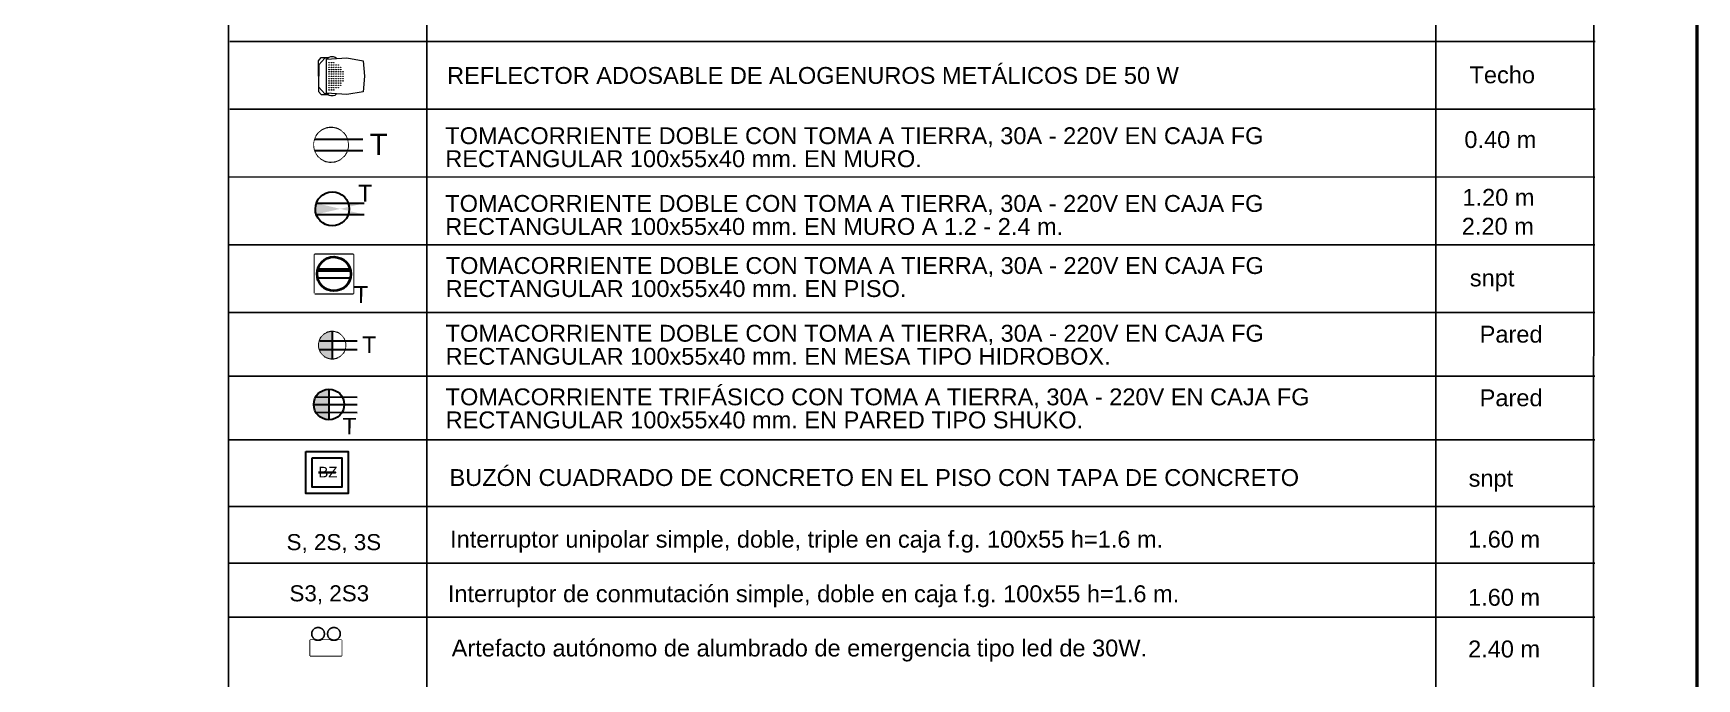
# Model space of a CAD drawing. Header units: millimetres. Extents: x 529.7 to 562.4, y 331.7 to 353.2.
# Drawn here: x 559.17 to 562.2, y 348.003 to 349.179 of the extents above; entities that cross this region are included whole.
import ezdxf

# ---------------------------------------------------------------- set-up
doc = ezdxf.new("R2010")
doc.units = ezdxf.units.MM
doc.set_wipeout_variables(frame=1)
doc.linetypes.add('CONTINUA', pattern=[0])
doc.linetypes.add('HIDDEN2', pattern=[0.1875, 0.125, -0.0625])
for name, color, linetype, lineweight in [('0_Pluma_Nº__1', 253, 'Continuous', 9), ('A-DOOR', 31, 'Continuous', 18), ('Artefactos', 1, 'Continuous', 9), ('Emergencia', 20, 'Continuous', 25), ('IE_ALIMENTADORES', 5, 'Continuous', 30), ('ROTULO', 253, 'Continuous', 0), ('TOMACORRIENTE', 5, 'HIDDEN2', 30)]:
    doc.layers.add(name, color=color, linetype=linetype, lineweight=lineweight)
doc.layers.add('ALUMBRADO', color=1, linetype='Continuous')
doc.layers.add('IE-LEYENDA', color=142, linetype='Continuous')
doc.styles.get("Standard").update_dxf_attribs({"font": 'arial.ttf'})
doc.styles.add('style1', font='arial.ttf')

# ---------------------------------------------------------------- blocks, each defined once
blk = doc.blocks.new('Emergencia')
at = {"color": 1, "lineweight": 5}
blk.add_wipeout([(-0.077, -0.439), (-0.07, -0.435), (-0.064, -0.43), (-0.058, -0.425), (-0.052, -0.42), (-0.047, -0.413), (-0.042, -0.407), (-0.038, -0.4), (-0.034, -0.393), (-0.031, -0.386), (-0.029, -0.378), (-0.027, -0.37), (-0.026, -0.363), (-0.025, -0.355), (-0.025, -0.347), (-0.026, -0.339), (-0.027, -0.331), (-0.029, -0.323), (-0.031, -0.316), (-0.034, -0.308), (-0.038, -0.301), (-0.042, -0.294), (-0.047, -0.288), (-0.052, -0.282), (-0.058, -0.276), (-0.064, -0.271), (-0.07, -0.266), (-0.077, -0.262), (-0.084, -0.259), (-0.092, -0.256), (-0.099, -0.253), (-0.107, -0.251), (-0.115, -0.25), (-0.123, -0.249), (-0.131, -0.25), (-0.139, -0.25), (-0.146, -0.251), (-0.154, -0.253), (-0.162, -0.256), (-0.169, -0.259), (-0.176, -0.262), (-0.183, -0.267), (-0.189, -0.271), (-0.195, -0.276), (-0.201, -0.282), (-0.206, -0.288), (-0.211, -0.295), (-0.215, -0.301), (-0.219, -0.309), (-0.222, -0.316), (-0.224, -0.323), (-0.226, -0.331), (-0.227, -0.339), (-0.228, -0.347), (-0.228, -0.355), (-0.227, -0.363), (-0.226, -0.371), (-0.224, -0.379), (-0.222, -0.386), (-0.218, -0.393), (-0.215, -0.401), (-0.211, -0.407), (-0.206, -0.414), (-0.201, -0.42), (-0.195, -0.425), (-0.189, -0.431), (-0.183, -0.435), (-0.176, -0.439), (-0.169, -0.443), (-0.161, -0.446), (-0.154, -0.448), (-0.146, -0.45), (-0.138, -0.452), (-0.13, -0.452), (-0.122, -0.452), (-0.114, -0.452), (-0.107, -0.45), (-0.099, -0.448), (-0.091, -0.446), (-0.084, -0.443)], dxfattribs=at).dxf.layer = 'Emergencia'
at = {"layer": 'Emergencia', "color": 240, "true_color": 0xed1f24}
blk.add_lwpolyline([(-0.25, -0.25), (0.25, -0.25), (0.25, 0), (-0.25, 0)], close=True, dxfattribs=at)
at = {"color": 240, "lineweight": 5, "true_color": 0xed1f24}
blk.add_wipeout([(-0.25, -0.25), (0.25, -0.25), (0.25, 0), (-0.25, 0)], dxfattribs=at).dxf.layer = 'Emergencia'
at = {"layer": 'Emergencia', "color": 1}
blk.add_lwpolyline([(-0.077, -0.439), (-0.07, -0.435), (-0.064, -0.43), (-0.058, -0.425), (-0.052, -0.42), (-0.047, -0.413), (-0.042, -0.407), (-0.038, -0.4), (-0.034, -0.393), (-0.031, -0.386), (-0.029, -0.378), (-0.027, -0.37), (-0.026, -0.363), (-0.025, -0.355), (-0.025, -0.347), (-0.026, -0.339), (-0.027, -0.331), (-0.029, -0.323), (-0.031, -0.316), (-0.034, -0.308), (-0.038, -0.301), (-0.042, -0.294), (-0.047, -0.288), (-0.052, -0.282), (-0.058, -0.276), (-0.064, -0.271), (-0.07, -0.266), (-0.077, -0.262), (-0.084, -0.259), (-0.092, -0.256), (-0.099, -0.253), (-0.107, -0.251), (-0.115, -0.25), (-0.123, -0.249), (-0.131, -0.25), (-0.139, -0.25), (-0.146, -0.251), (-0.154, -0.253), (-0.162, -0.256), (-0.169, -0.259), (-0.176, -0.262), (-0.183, -0.267), (-0.189, -0.271), (-0.195, -0.276), (-0.201, -0.282), (-0.206, -0.288), (-0.211, -0.295), (-0.215, -0.301), (-0.219, -0.309), (-0.222, -0.316), (-0.224, -0.323), (-0.226, -0.331), (-0.227, -0.339), (-0.228, -0.347), (-0.228, -0.355), (-0.227, -0.363), (-0.226, -0.371), (-0.224, -0.379), (-0.222, -0.386), (-0.218, -0.393), (-0.215, -0.401), (-0.211, -0.407), (-0.206, -0.414), (-0.201, -0.42), (-0.195, -0.425), (-0.189, -0.431), (-0.183, -0.435), (-0.176, -0.439), (-0.169, -0.443), (-0.161, -0.446), (-0.154, -0.448), (-0.146, -0.45), (-0.138, -0.452), (-0.13, -0.452), (-0.122, -0.452), (-0.114, -0.452), (-0.107, -0.45), (-0.099, -0.448), (-0.091, -0.446), (-0.084, -0.443)], close=True, dxfattribs=at)
at = {"color": 1, "lineweight": 5}
blk.add_wipeout([(0.077, -0.439), (0.07, -0.435), (0.064, -0.43), (0.058, -0.425), (0.052, -0.42), (0.047, -0.413), (0.042, -0.407), (0.038, -0.4), (0.034, -0.393), (0.031, -0.386), (0.029, -0.378), (0.027, -0.37), (0.026, -0.363), (0.025, -0.355), (0.025, -0.347), (0.026, -0.339), (0.027, -0.331), (0.029, -0.323), (0.031, -0.316), (0.034, -0.308), (0.038, -0.301), (0.042, -0.294), (0.047, -0.288), (0.052, -0.282), (0.058, -0.276), (0.064, -0.271), (0.07, -0.266), (0.077, -0.262), (0.084, -0.259), (0.092, -0.256), (0.099, -0.253), (0.107, -0.251), (0.115, -0.25), (0.123, -0.249), (0.131, -0.25), (0.139, -0.25), (0.146, -0.251), (0.154, -0.253), (0.162, -0.256), (0.169, -0.259), (0.176, -0.262), (0.183, -0.267), (0.189, -0.271), (0.195, -0.276), (0.201, -0.282), (0.206, -0.288), (0.211, -0.295), (0.215, -0.301), (0.219, -0.309), (0.222, -0.316), (0.224, -0.323), (0.226, -0.331), (0.227, -0.339), (0.228, -0.347), (0.228, -0.355), (0.227, -0.363), (0.226, -0.371), (0.224, -0.379), (0.222, -0.386), (0.218, -0.393), (0.215, -0.401), (0.211, -0.407), (0.206, -0.414), (0.201, -0.42), (0.195, -0.425), (0.189, -0.431), (0.183, -0.435), (0.176, -0.439), (0.169, -0.443), (0.161, -0.446), (0.154, -0.448), (0.146, -0.45), (0.138, -0.452), (0.13, -0.452), (0.122, -0.452), (0.114, -0.452), (0.107, -0.45), (0.099, -0.448), (0.091, -0.446), (0.084, -0.443)], dxfattribs=at).dxf.layer = 'Emergencia'
at = {"layer": 'Emergencia', "color": 1}
blk.add_lwpolyline([(0.077, -0.439), (0.07, -0.435), (0.064, -0.43), (0.058, -0.425), (0.052, -0.42), (0.047, -0.413), (0.042, -0.407), (0.038, -0.4), (0.034, -0.393), (0.031, -0.386), (0.029, -0.378), (0.027, -0.37), (0.026, -0.363), (0.025, -0.355), (0.025, -0.347), (0.026, -0.339), (0.027, -0.331), (0.029, -0.323), (0.031, -0.316), (0.034, -0.308), (0.038, -0.301), (0.042, -0.294), (0.047, -0.288), (0.052, -0.282), (0.058, -0.276), (0.064, -0.271), (0.07, -0.266), (0.077, -0.262), (0.084, -0.259), (0.092, -0.256), (0.099, -0.253), (0.107, -0.251), (0.115, -0.25), (0.123, -0.249), (0.131, -0.25), (0.139, -0.25), (0.146, -0.251), (0.154, -0.253), (0.162, -0.256), (0.169, -0.259), (0.176, -0.262), (0.183, -0.267), (0.189, -0.271), (0.195, -0.276), (0.201, -0.282), (0.206, -0.288), (0.211, -0.295), (0.215, -0.301), (0.219, -0.309), (0.222, -0.316), (0.224, -0.323), (0.226, -0.331), (0.227, -0.339), (0.228, -0.347), (0.228, -0.355), (0.227, -0.363), (0.226, -0.371), (0.224, -0.379), (0.222, -0.386), (0.218, -0.393), (0.215, -0.401), (0.211, -0.407), (0.206, -0.414), (0.201, -0.42), (0.195, -0.425), (0.189, -0.431), (0.183, -0.435), (0.176, -0.439), (0.169, -0.443), (0.161, -0.446), (0.154, -0.448), (0.146, -0.45), (0.138, -0.452), (0.13, -0.452), (0.122, -0.452), (0.114, -0.452), (0.107, -0.45), (0.099, -0.448), (0.091, -0.446), (0.084, -0.443)], close=True, dxfattribs=at)
blk = doc.blocks.new('Tomacorriente con puesta a tierra')
at = {"layer": 'TOMACORRIENTE'}
blk.add_lwpolyline([(0.111, 0.038), (0.106, 0.049), (0.101, 0.06), (0.094, 0.07), (0.086, 0.08), (0.077, 0.088), (0.068, 0.096), (0.057, 0.102), (0.046, 0.108), (0.035, 0.112), (0.023, 0.115), (0.011, 0.117), (-0.002, 0.117), (-0.014, 0.116), (-0.026, 0.114), (-0.038, 0.111), (-0.049, 0.106), (-0.06, 0.101), (-0.07, 0.094), (-0.08, 0.086), (-0.088, 0.077), (-0.096, 0.068), (-0.102, 0.057), (-0.108, 0.046), (-0.112, 0.035), (-0.115, 0.023), (-0.117, 0.011), (-0.117, -0.002), (-0.116, -0.014), (-0.114, -0.026), (-0.111, -0.038), (-0.106, -0.049), (-0.101, -0.06), (-0.094, -0.07), (-0.086, -0.08), (-0.077, -0.088), (-0.068, -0.096), (-0.057, -0.102), (-0.046, -0.108), (-0.035, -0.112), (-0.023, -0.115), (-0.011, -0.117), (0.002, -0.117), (0.014, -0.116), (0.026, -0.114), (0.038, -0.111), (0.049, -0.106), (0.06, -0.101), (0.07, -0.094), (0.08, -0.086), (0.088, -0.077), (0.096, -0.068), (0.102, -0.057), (0.108, -0.046), (0.112, -0.035), (0.115, -0.023), (0.117, -0.011), (0.117, 0.002), (0.116, 0.014), (0.114, 0.026)], close=True, dxfattribs=at)
at = {"layer": 'TOMACORRIENTE', "color": 5, "linetype": 'CONTINUA', "style": 'style1', "text_generation_flag": 4}
blk.add_text('T', height=0.147, rotation=180, dxfattribs=at).set_placement((0.391, -0.069))
blk.add_wipeout([(0.111, 0.038), (0.106, 0.049), (0.101, 0.06), (0.094, 0.07), (0.086, 0.08), (0.077, 0.088), (0.068, 0.096), (0.057, 0.102), (0.046, 0.108), (0.035, 0.112), (0.023, 0.115), (0.011, 0.117), (-0.002, 0.117), (-0.014, 0.116), (-0.026, 0.114), (-0.038, 0.111), (-0.049, 0.106), (-0.06, 0.101), (-0.07, 0.094), (-0.08, 0.086), (-0.088, 0.077), (-0.096, 0.068), (-0.102, 0.057), (-0.108, 0.046), (-0.112, 0.035), (-0.115, 0.023), (-0.117, 0.011), (-0.117, -0.002), (-0.116, -0.014), (-0.114, -0.026), (-0.111, -0.038), (-0.106, -0.049), (-0.101, -0.06), (-0.094, -0.07), (-0.086, -0.08), (-0.077, -0.088), (-0.068, -0.096), (-0.057, -0.102), (-0.046, -0.108), (-0.035, -0.112), (-0.023, -0.115), (-0.011, -0.117), (0.002, -0.117), (0.014, -0.116), (0.026, -0.114), (0.038, -0.111), (0.049, -0.106), (0.06, -0.101), (0.07, -0.094), (0.08, -0.086), (0.088, -0.077), (0.096, -0.068), (0.102, -0.057), (0.108, -0.046), (0.112, -0.035), (0.115, -0.023), (0.117, -0.011), (0.117, 0.002), (0.116, 0.014), (0.114, 0.026)]).dxf.layer = 'TOMACORRIENTE'
at = {"layer": 'TOMACORRIENTE', "color": 5, "linetype": 'CONTINUA'}
for p, q in [((-0.111, 0.039), (0.22, 0.039)), ((-0.111, -0.039), (0.22, -0.039))]:
    blk.add_line(p, q, dxfattribs=at)
blk = doc.blocks.new('tomac. 2.2')
at = {"layer": 'TOMACORRIENTE'}
h = blk.add_hatch(color=256, dxfattribs=at)
h.dxf.hatch_style = 1
edge = h.paths.add_edge_path()
edge.add_line((-0.138, 0.049), (0.275, 0.048))
edge.add_line((-0.138, -0.048), (0.275, -0.049))
edge = h.paths.add_edge_path()
edge.add_ellipse((0, 0), major_axis=(0.104, 0.103), ratio=1, start_angle=475.671, end_angle=514.329)
edge.add_line((-0.138, -0.048), (0.138, -0.049))
edge.add_ellipse((0, 0), major_axis=(0.104, 0.103), ratio=1, start_angle=655.671, end_angle=694.329)
edge.add_line((0.138, 0.048), (-0.138, 0.049))
at = {"layer": 'TOMACORRIENTE', "color": 5, "linetype": 'CONTINUA'}
for p, q in [((-0.138, 0.049), (0.275, 0.048)), ((-0.138, -0.048), (0.275, -0.049))]:
    blk.add_line(p, q, dxfattribs=at)
blk.add_ellipse((0, 0), major_axis=(0.104, 0.103), ratio=1, start_param=5.497787, end_param=11.780972, dxfattribs=at)
at = {"layer": 'TOMACORRIENTE'}
blk.add_text('T', height=0.144, dxfattribs=at).set_placement((0.222, 0.063))
blk = doc.blocks.new('TOMACORRIENTE EN PISO')
at = {"layer": 'TOMACORRIENTE', "linetype": 'CONTINUA', "lineweight": 40}
blk.add_lwpolyline([(-0.166, -0.166), (0.166, -0.166), (0.166, 0.166), (-0.166, 0.166)], close=True, dxfattribs=at)
at = {"layer": 'TOMACORRIENTE', "color": 5, "linetype": 'CONTINUA', "style": 'style1', "text_generation_flag": 4}
blk.add_text('T', height=0.147, rotation=179.8829, dxfattribs=at).set_placement((0.296, -0.251))
at = {"linetype": 'CONTINUA'}
blk.add_wipeout([(-0.166, -0.166), (0.166, -0.166), (0.166, 0.166), (-0.166, 0.166)], dxfattribs=at).dxf.layer = 'TOMACORRIENTE'
at = {"layer": 'TOMACORRIENTE', "color": 5, "linetype": 'CONTINUA', "lineweight": 60}
blk.add_line((-0.142, 0.036), (0.142, 0.036), dxfattribs=at)
at = {"layer": 'TOMACORRIENTE', "color": 5, "linetype": 'CONTINUA'}
blk.add_line((-0.143, -0.033), (0.143, -0.033), dxfattribs=at)
at = {"layer": 'TOMACORRIENTE', "color": 5, "linetype": 'CONTINUA', "lineweight": 40}
blk.add_ellipse((0, 0), major_axis=(0.104, 0.103), ratio=1, start_param=5.497787, end_param=11.780972, dxfattribs=at)
blk = doc.blocks.new('IDROBOX')
at = {"layer": 'TOMACORRIENTE'}
blk.add_lwpolyline([(0.139, 0.047), (0.133, 0.061), (0.126, 0.075), (0.118, 0.088), (0.108, 0.099), (0.097, 0.11), (0.085, 0.12), (0.072, 0.128), (0.058, 0.135), (0.044, 0.14), (0.029, 0.144), (0.014, 0.146), (-0.002, 0.147), (-0.017, 0.146), (-0.032, 0.143), (-0.047, 0.139), (-0.061, 0.133), (-0.075, 0.126), (-0.088, 0.118), (-0.099, 0.108), (-0.11, 0.097), (-0.12, 0.085), (-0.128, 0.072), (-0.135, 0.058), (-0.14, 0.044), (-0.144, 0.029), (-0.146, 0.014), (-0.147, -0.002), (-0.146, -0.017), (-0.143, -0.032), (-0.139, -0.047), (-0.133, -0.061), (-0.126, -0.075), (-0.118, -0.088), (-0.108, -0.099), (-0.097, -0.11), (-0.085, -0.12), (-0.072, -0.128), (-0.058, -0.135), (-0.044, -0.14), (-0.029, -0.144), (-0.014, -0.146), (0.002, -0.147), (0.017, -0.146), (0.032, -0.143), (0.047, -0.139), (0.061, -0.133), (0.075, -0.126), (0.088, -0.118), (0.099, -0.108), (0.11, -0.097), (0.12, -0.085), (0.128, -0.072), (0.135, -0.058), (0.14, -0.044), (0.144, -0.029), (0.146, -0.014), (0.147, 0.002), (0.146, 0.017), (0.143, 0.032)], close=True, dxfattribs=at)
at = {"layer": 'TOMACORRIENTE', "color": 5, "linetype": 'CONTINUA', "style": 'style1', "text_generation_flag": 4}
blk.add_text('T', height=0.183, rotation=179.8829, dxfattribs=at).set_placement((0.488, -0.087))
blk.add_wipeout([(0.139, 0.047), (0.133, 0.061), (0.126, 0.075), (0.118, 0.088), (0.108, 0.099), (0.097, 0.11), (0.085, 0.12), (0.072, 0.128), (0.058, 0.135), (0.044, 0.14), (0.029, 0.144), (0.014, 0.146), (-0.002, 0.147), (-0.017, 0.146), (-0.032, 0.143), (-0.047, 0.139), (-0.061, 0.133), (-0.075, 0.126), (-0.088, 0.118), (-0.099, 0.108), (-0.11, 0.097), (-0.12, 0.085), (-0.128, 0.072), (-0.135, 0.058), (-0.14, 0.044), (-0.144, 0.029), (-0.146, 0.014), (-0.147, -0.002), (-0.146, -0.017), (-0.143, -0.032), (-0.139, -0.047), (-0.133, -0.061), (-0.126, -0.075), (-0.118, -0.088), (-0.108, -0.099), (-0.097, -0.11), (-0.085, -0.12), (-0.072, -0.128), (-0.058, -0.135), (-0.044, -0.14), (-0.029, -0.144), (-0.014, -0.146), (0.002, -0.147), (0.017, -0.146), (0.032, -0.143), (0.047, -0.139), (0.061, -0.133), (0.075, -0.126), (0.088, -0.118), (0.099, -0.108), (0.11, -0.097), (0.12, -0.085), (0.128, -0.072), (0.135, -0.058), (0.14, -0.044), (0.144, -0.029), (0.146, -0.014), (0.147, 0.002), (0.146, 0.017), (0.143, 0.032)]).dxf.layer = 'TOMACORRIENTE'
at = {"layer": 'TOMACORRIENTE'}
h = blk.add_hatch(color=256, dxfattribs=at)
h.dxf.hatch_style = 1
edge = h.paths.add_edge_path()
edge.add_line((0, 0.147), (0, -0.147))
h.paths.add_polyline_path([(0, 0.147), (-0.002, 0.147), (-0.017, 0.146), (-0.032, 0.143), (-0.047, 0.139), (-0.061, 0.133), (-0.075, 0.126), (-0.088, 0.118), (-0.099, 0.108), (-0.11, 0.097), (-0.12, 0.085), (-0.128, 0.072), (-0.135, 0.058), (-0.14, 0.044), (-0.144, 0.029), (-0.146, 0.014), (-0.147, -0.002), (-0.146, -0.017), (-0.143, -0.032), (-0.139, -0.047), (-0.133, -0.061), (-0.126, -0.075), (-0.118, -0.088), (-0.108, -0.099), (-0.097, -0.11), (-0.085, -0.12), (-0.072, -0.128), (-0.058, -0.135), (-0.044, -0.14), (-0.029, -0.144), (-0.014, -0.146), (0, -0.147)])
at = {"layer": 'TOMACORRIENTE', "color": 5, "linetype": 'CONTINUA'}
for p, q in [((-0.138, 0.049), (0.275, 0.048)), ((-0.138, -0.048), (0.275, -0.049))]:
    blk.add_line(p, q, dxfattribs=at)
blk.add_lwpolyline([(0, 0.147), (0, -0.147)], dxfattribs=at)
blk = doc.blocks.new('TOMACOR TRIFASICO')
at = {"layer": 'TOMACORRIENTE', "linetype": 'CONTINUA'}
h = blk.add_hatch(color=256, dxfattribs=at)
h.dxf.hatch_style = 1
edge = h.paths.add_edge_path()
edge.add_line((0, 0.169), (0, -0.169))
h.paths.add_polyline_path([(0, 0.169, 0.414214), (-0.169, 0, 0.414214), (0, -0.169)])
at = {"layer": 'TOMACORRIENTE', "color": 5, "linetype": 'CONTINUA'}
for p, q in [((-0.169, 0), (0.31, -0.001)), ((-0.148, 0.083), (0.31, 0.082)), ((-0.145, -0.087), (0.31, -0.088))]:
    blk.add_line(p, q, dxfattribs=at)
at = {"layer": 'TOMACORRIENTE', "linetype": 'CONTINUA'}
blk.add_lwpolyline([(0, 0.169), (0, -0.169)], dxfattribs=at)
blk.add_circle((0, 0), 0.169, dxfattribs=at)
at = {"layer": 'TOMACORRIENTE', "color": 5, "linetype": 'CONTINUA', "style": 'style1', "text_generation_flag": 4}
blk.add_text('T', height=0.183, rotation=179.8829, dxfattribs=at).set_placement((0.304, -0.332))
blk = doc.blocks.new('buzon')
at = {"layer": 'IE_ALIMENTADORES', "color": 32, "true_color": 0xcd6928}
for points in [[(-0.5, 0.5), (0.5, 0.5), (0.5, -0.5), (-0.5, -0.5)], [(-0.35, 0.35), (0.35, 0.35), (0.35, -0.35), (-0.35, -0.35)], [(-0.2, 0), (0.2, 0), (0.2, 0), (-0.2, 0)]]:
    blk.add_lwpolyline(points, close=True, dxfattribs=at)
at = {"layer": 'IE_ALIMENTADORES', "insert": (-0.2, 0.134), "char_height": 0.25, "attachment_point": 1}
blk.add_mtext_dynamic_manual_height_columns('BZ', width=1.91773, gutter_width=12.5, heights=[0], dxfattribs=at)
blk = doc.blocks.new('41')
at = {"layer": 'Artefactos', "color": 6, "lineweight": 20, "ltscale": 0.1}
for points in [[(125.8321, 244.0005), (125.8321, 244.0733), (125.8446, 244.088), (125.8785, 244.088), (125.8824, 244.0906), (125.8904, 244.0932), (125.9023, 244.0932), (125.9107, 244.0906), (125.9154, 244.0866), (125.9156, 244.0839)], [(125.8774, 244.0813), (125.8774, 244.0856), (125.8619, 244.0856), (125.8343, 244.0534), (125.8343, 244.0005)], [(125.8702, 243.9201), (125.8702, 244.0808), (125.9668, 244.0875), (126.0439, 244.072), (126.0501, 244.0005), (126.0439, 243.925), (125.9668, 243.9135), (125.8702, 243.9201)], [(125.8321, 244.0005), (125.8321, 243.9276), (125.8446, 243.9129), (125.8785, 243.913), (125.8824, 243.9103), (125.8904, 243.9077), (125.9023, 243.9077), (125.9107, 243.9104), (125.9154, 243.9143), (125.9156, 243.917)], [(125.8774, 243.9196), (125.8774, 243.9154), (125.8619, 243.9154), (125.8343, 243.9476), (125.8343, 244.0005)]]:
    blk.add_lwpolyline(points, dxfattribs=at)
for centre in [(125.8825, 244.0636), (125.8825, 244.0527), (125.8937, 244.0636), (125.8937, 244.0527), (125.9046, 244.0636), (125.9046, 244.0527), (125.9155, 244.0527), (125.9263, 244.0527), (125.8825, 244.042), (125.8825, 244.0313), (125.8825, 244.0208), (125.8825, 244.0099), (125.8825, 243.9989), (125.8825, 243.9882), (125.8825, 243.9777), (125.8937, 244.042), (125.8937, 244.0313), (125.8937, 244.0208), (125.8937, 244.0099), (125.8937, 243.9989), (125.8937, 243.9882), (125.8937, 243.9777), (125.9046, 244.042), (125.9046, 244.0313), (125.9046, 244.0208), (125.9046, 244.0099), (125.9046, 243.9989), (125.9046, 243.9882), (125.9046, 243.9777), (125.9155, 244.042), (125.9155, 244.0313), (125.9155, 244.0208), (125.9155, 244.0099), (125.9155, 243.9989), (125.9155, 243.9882), (125.9155, 243.9777), (125.9263, 244.042), (125.9263, 244.0313), (125.9263, 244.0208), (125.9263, 244.0099), (125.9263, 243.9989), (125.9263, 243.9882), (125.9263, 243.9777), (125.9372, 244.042), (125.9372, 244.0313), (125.9372, 244.0208), (125.9372, 244.0099), (125.9372, 243.9989), (125.9372, 243.9882), (125.9372, 243.9777), (125.9481, 244.0208), (125.9481, 244.0099), (125.9481, 243.9989), (125.9481, 243.9882), (125.9481, 243.9777), (125.8825, 243.967), (125.8825, 243.9561), (125.8825, 243.9455), (125.8825, 243.9348), (125.8937, 243.967), (125.8937, 243.9561), (125.8937, 243.9455), (125.8937, 243.9348), (125.8938, 243.9346), (125.9044, 243.9346), (125.9046, 243.967), (125.9046, 243.9561), (125.9046, 243.9455), (125.9046, 243.9348), (125.9155, 243.967), (125.9155, 243.9561), (125.9155, 243.9455), (125.9263, 243.967), (125.9263, 243.9561), (125.9263, 243.9455), (125.9372, 243.967), (125.9372, 243.9561)]:
    blk.add_circle(centre, 0.00121, dxfattribs=at)
blk = doc.blocks.new('LYYYDD')
at = {"layer": 'IE-LEYENDA', "linetype": 'Continuous'}
for p, q in [((50.523, 52.331), (50.5231, 42.1254)), ((56.0206, 42.1252), (56.0209, 51.9642)), ((56.737, 42.1252), (56.7421, 51.9642)), ((51.4259, 50.4102), (51.4257, 42.1254)), ((50.5284, 46.6141), (56.745, 46.6139)), ((50.5284, 46.3057), (56.745, 46.3056)), ((50.523, 45.9974), (56.7448, 45.9972)), ((50.523, 45.6891), (56.7448, 45.6889)), ((50.523, 45.3807), (56.7448, 45.3806)), ((50.523, 45.0912), (56.7448, 45.0911)), ((50.523, 44.8017), (56.7448, 44.8016)), ((50.523, 44.4973), (56.7448, 44.4971)), ((50.5228, 44.2395), (56.7448, 44.2394)), ((50.5228, 43.9934), (56.7448, 43.9932))]:
    blk.add_line(p, q, dxfattribs=at)
at = {"layer": 'A-DOOR', "color": 2, "lineweight": 80, "xscale": 0.9600000000000002, "yscale": 0.9600000000000002, "zscale": 0.9600000000000002}
blk.add_blockref('41', (-69.8665, -187.7836), dxfattribs=at)
at = {"layer": 'IE_ALIMENTADORES', "xscale": 0.1920000000000001, "yscale": 0.1920000000000001, "zscale": 0.1920000000000001}
blk.add_blockref('buzon', (50.9706, 44.6526), dxfattribs=at)
at = {"layer": 'ROTULO'}
for name, p, xscale, yscale, zscale, rotation in [('Tomacorriente con puesta a tierra', (50.9894, 46.1438), 0.6602310000000002, 0.6602310000000002, 0.6602310000000002, 359.8828537432621), ('Emergencia', (50.9662, 43.818), 0.2852197920000004, 0.2852197920000004, 0.2852197920000004, 179.9518922148181)]:
    blk.add_blockref(name, p, dxfattribs=dict(at, xscale=xscale, yscale=yscale, zscale=zscale, rotation=rotation))
at = {"layer": 'ROTULO', "xscale": 0.5281848000000001, "yscale": 0.5281848000000001, "zscale": 0.5281848000000001}
for name, p in [('tomac. 2.2', (50.9951, 45.8524)), ('TOMACORRIENTE EN PISO', (51.0027, 45.556))]:
    blk.add_blockref(name, p, dxfattribs=at)
at = {"layer": 'TOMACORRIENTE', "xscale": 0.41184, "yscale": 0.41184, "zscale": 0.41184}
blk.add_blockref('IDROBOX', (50.9945, 45.2319), dxfattribs=at)
at = {"layer": 'TOMACORRIENTE', "linetype": 'CONTINUA', "xscale": 0.41184, "yscale": 0.41184, "zscale": 0.41184}
blk.add_blockref('TOMACOR TRIFASICO', (50.9799, 44.9621), dxfattribs=at)
at = {"layer": 'IE-LEYENDA', "style": 'style1'}
for s, p in [('REFLECTOR ADOSABLE DE ALOGENUROS METÁLICOS DE 50 W', (51.5177, 46.4212)), ('Techo', (56.1736, 46.424)), ('TOMACORRIENTE DOBLE CON TOMA A TIERRA, 30A - 220V EN CAJA FG ', (51.5095, 46.1471, 0)), ('0.40 m', (56.15, 46.1295)), ('RECTANGULAR 100x55x40 mm. EN MURO.', (51.5095, 46.0422, 0)), ('TOMACORRIENTE DOBLE CON TOMA A TIERRA, 30A - 220V EN CAJA FG ', (51.5094, 45.8387, 0)), ('1.20 m', (56.1412, 45.8664)), ('RECTANGULAR 100x55x40 mm. EN MURO A 1.2 - 2.4 m.', (51.5094, 45.7338, 0)), ('2.20 m', (56.1384, 45.7349)), ('TOMACORRIENTE DOBLE CON TOMA A TIERRA, 30A - 220V EN CAJA FG', (51.5112, 45.5561, 0)), ('RECTANGULAR 100x55x40 mm. EN PISO.', (51.5112, 45.4512, 0)), ('snpt', (56.1749, 45.4995)), ('TOMACORRIENTE DOBLE CON TOMA A TIERRA, 30A - 220V EN CAJA FG ', (51.5111, 45.2478, 0)), ('Pared', (56.2198, 45.2435)), ('RECTANGULAR 100x55x40 mm. EN MESA TIPO HIDROBOX.', (51.5111, 45.1429, 0)), ('TOMACORRIENTE TRIFÁSICO CON TOMA A TIERRA, 30A - 220V EN CAJA FG ', (51.5111, 44.9583, 0)), ('Pared', (56.2198, 44.954)), ('RECTANGULAR 100x55x40 mm. EN PARED TIPO SHUKO.', (51.5111, 44.8534, 0)), ('BUZÓN CUADRADO DE CONCRETO EN EL PISO CON TAPA DE CONCRETO', (51.5289, 44.5911)), ('snpt', (56.1694, 44.5879)), ('Interruptor unipolar simple, doble, triple en caja f.g. 100x55 h=1.6 m.', (51.5314, 44.3104)), ('1.60 m', (56.1669, 44.3104)), ('Interruptor de conmutación simple, doble en caja f.g. 100x55 h=1.6 m.', (51.5211, 44.0622)), ('1.60 m', (56.1669, 44.0459)), ('Artefacto autónomo de alumbrado de emergencia tipo led de 30W.', (51.5386, 43.815)), ('2.40 m', (56.1669, 43.8108))]:
    blk.add_text(s, height=0.0768, rotation=359.99834, dxfattribs=at).set_placement(p)
at = {"layer": 'ROTULO', "style": 'style1'}
for s, p in [('S, 2S, 3S', (50.7867, 44.299)), ('S3, 2S3', (50.7999, 44.066))]:
    blk.add_text(s, height=0.07304, rotation=359.99834, dxfattribs=at).set_placement(p)

msp = doc.modelspace()

# ---------------------------------------------------------------- linework, layer by layer
at = {"layer": '0_Pluma_Nº__1', "color": 30, "lineweight": 50, "true_color": 0xf8991e}
msp.add_lwpolyline([(549.2978, 353.1736), (562.2001, 353.1736), (562.2001, 344.8626), (549.2978, 344.8626)], close=True, dxfattribs=at)

# ---------------------------------------------------------------- next in the draw order: block references
at = {"layer": 'ALUMBRADO', "xscale": 0.4, "yscale": 0.4, "zscale": 0.4}
msp.add_blockref('LYYYDD', (539.3168, 330.5179), dxfattribs=at)

doc.saveas('drawing.dxf')
